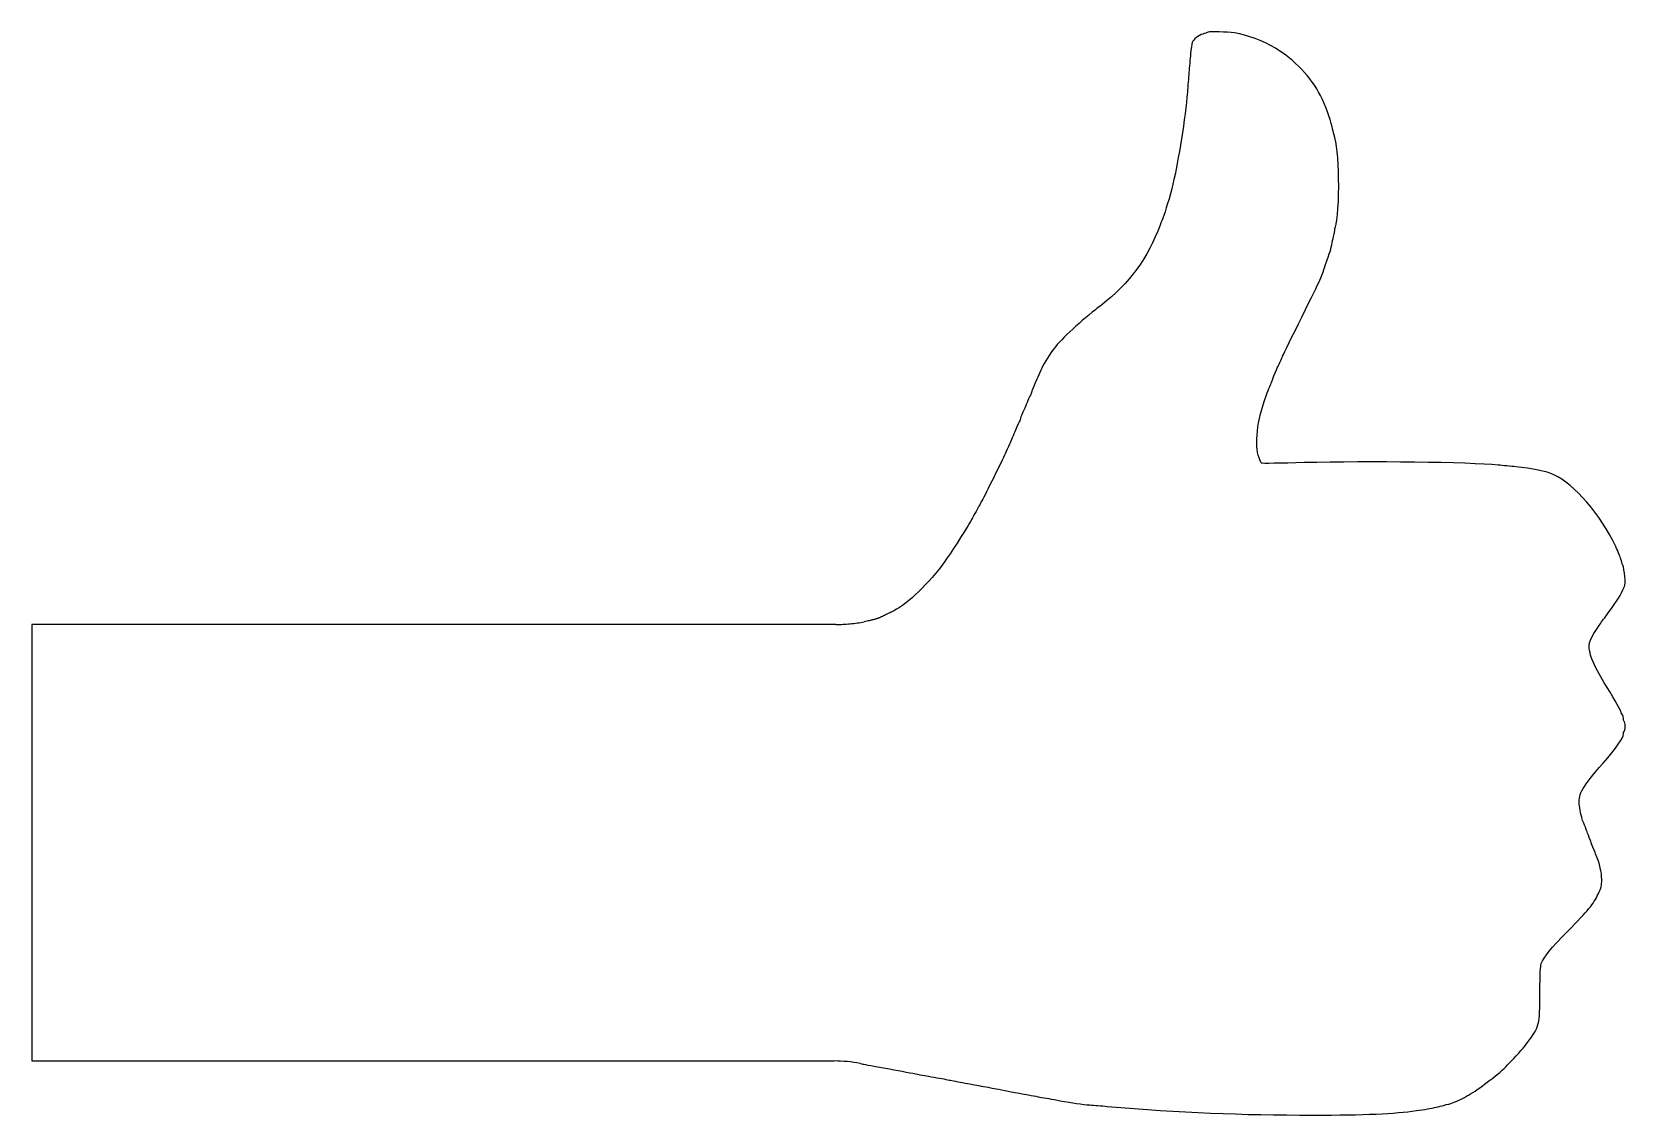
# Model space of a CAD drawing. Header units: millimetres. Extents: x 6 to 115, y -29 to 46.
import ezdxf

# ---------------------------------------------------------------- set-up
doc = ezdxf.new("R2010")
doc.units = ezdxf.units.MM
doc.layers.get('0').update_dxf_attribs({"linetype": 'CONTINUOUS'})

msp = doc.modelspace()

# ---------------------------------------------------------------- linework, layer by layer
for p, q in [((5.62, 4.9), (5.62, -25.1)), ((60.89, 4.9), (5.62, 4.9)), ((5.62, -25.1), (60.76, -25.1)), ((62.58, -25.27), (62.55, -25.27))]:
    msp.add_line(p, q)
for points in [[(86.1, 45.48), (85.81, 45.39), (85.46, 45.11), (85.37, 44.9)], [(86.46, 45.6), (86.4, 45.57), (86.24, 45.52), (86.1, 45.48)], [(88.27, 45.55), (87.77, 45.62), (86.6, 45.66), (86.46, 45.6)], [(91.09, 44.5), (90.2, 45.03), (89.19, 45.4), (88.27, 45.55)], [(85.26, 44.11), (85.23, 43.76), (85.18, 43.18), (85.15, 42.83)], [(85.37, 44.9), (85.34, 44.82), (85.29, 44.46), (85.26, 44.11)], [(94.19, 41.26), (93.56, 42.5), (92.39, 43.72), (91.09, 44.5)], [(85.15, 42.83), (85.12, 42.48), (85.07, 41.87), (85.04, 41.49)], [(85.04, 41.49), (84.9, 39.75), (84.43, 36.76), (84.05, 35.17)], [(94.99, 39.1), (94.86, 39.71), (94.55, 40.55), (94.19, 41.26)], [(95.11, 38.61), (95.08, 38.69), (95.03, 38.91), (94.99, 39.1)], [(95.44, 35.52), (95.42, 36.95), (95.3, 38), (95.11, 38.61)], [(84.05, 35.17), (83.83, 34.28), (83.53, 33.27), (83.35, 32.82)], [(95.22, 32.22), (95.36, 32.58), (95.47, 34.17), (95.44, 35.52)], [(83.17, 32.35), (82.34, 30.1), (81.07, 28.36), (79.13, 26.85)], [(83.35, 32.82), (83.33, 32.75), (83.24, 32.54), (83.17, 32.35)], [(95.11, 31.66), (95.14, 31.76), (95.17, 31.89), (95.17, 31.96)], [(95.17, 31.96), (95.17, 32.02), (95.19, 32.14), (95.22, 32.22)], [(94.52, 29.56), (94.85, 30.5), (94.91, 30.72), (94.99, 31.13)], [(94.99, 31.13), (95.03, 31.32), (95.08, 31.56), (95.11, 31.66)], [(92.91, 26.03), (94.34, 28.94), (94.24, 28.72), (94.52, 29.56)], [(78.72, 26.53), (77.53, 25.6), (76.21, 24.35), (75.77, 23.73)], [(79.13, 26.85), (79.03, 26.77), (78.84, 26.63), (78.72, 26.53)], [(91.59, 23.33), (91.67, 23.52), (92.27, 24.74), (92.91, 26.03)], [(75.77, 23.73), (75.46, 23.3), (75.12, 22.73), (74.97, 22.37)], [(91.17, 22.41), (91.31, 22.72), (91.5, 23.14), (91.59, 23.33)], [(74.97, 22.37), (74.9, 22.19), (74.77, 21.92), (74.7, 21.76)], [(90.92, 21.78), (90.92, 21.81), (91.03, 22.1), (91.17, 22.41)], [(74.33, 20.84), (74.33, 20.8), (74.3, 20.74), (74.28, 20.71)], [(74.7, 21.76), (74.37, 21.02), (74.33, 20.91), (74.33, 20.84)], [(90.46, 20.62), (90.65, 21.15), (90.78, 21.45), (90.86, 21.62)], [(90.86, 21.62), (90.89, 21.68), (90.92, 21.75), (90.92, 21.78)], [(73.92, 19.89), (73.86, 19.75), (73.75, 19.51), (73.69, 19.37)], [(74.13, 20.41), (74.08, 20.27), (73.98, 20.04), (73.92, 19.89)], [(74.28, 20.71), (74.25, 20.67), (74.19, 20.54), (74.13, 20.41)], [(89.97, 16.35), (89.64, 17.26), (89.83, 18.93), (90.46, 20.62)], [(73.52, 18.9), (73.49, 18.87), (73.36, 18.58), (73.23, 18.26)], [(73.57, 19.03), (73.57, 18.99), (73.55, 18.93), (73.52, 18.9)], [(73.69, 19.37), (73.62, 19.22), (73.57, 19.07), (73.57, 19.03)], [(73.23, 18.26), (73.1, 17.93), (72.91, 17.5), (72.82, 17.3)], [(72.52, 16.63), (72.32, 16.18), (71.15, 13.83), (70.92, 13.4)], [(72.82, 17.3), (72.73, 17.09), (72.59, 16.8), (72.52, 16.63)], [(90.13, 15.98), (90.11, 15.99), (90.04, 16.16), (89.97, 16.35)], [(93.08, 16.02), (91.47, 15.98), (90.14, 15.96), (90.13, 15.98)], [(106.4, 15.85), (104.41, 16.05), (97.52, 16.13), (93.08, 16.02)], [(107.62, 15.74), (107.28, 15.77), (106.74, 15.82), (106.4, 15.85)], [(110.24, 15.19), (109.73, 15.42), (108.74, 15.63), (107.62, 15.74)], [(114.48, 10.25), (113.43, 12.48), (111.65, 14.54), (110.24, 15.19)], [(70.92, 13.4), (70.8, 13.19), (70.62, 12.87), (70.52, 12.67)], [(70.2, 12.11), (70.14, 11.99), (70.03, 11.8), (69.97, 11.7)], [(70.52, 12.67), (70.41, 12.48), (70.27, 12.23), (70.2, 12.11)], [(69.97, 11.7), (69.77, 11.35), (68.67, 9.65), (68.4, 9.28)], [(114.84, 9.39), (114.8, 9.53), (114.64, 9.92), (114.48, 10.25)], [(68.4, 9.28), (67.22, 7.65), (65.88, 6.36), (64.86, 5.84)], [(114.96, 9.01), (114.93, 9.07), (114.88, 9.24), (114.84, 9.39)], [(115.08, 7.5), (115.18, 7.7), (115.1, 8.67), (114.96, 9.01)], [(113.97, 5.69), (114.64, 6.6), (114.81, 6.88), (115.08, 7.5)], [(113.39, 4.9), (113.55, 5.12), (113.74, 5.38), (113.97, 5.69)], [(112.69, 3.12), (112.6, 3.62), (112.68, 3.9), (113.39, 4.9)], [(112.84, 2.53), (112.79, 2.65), (112.72, 2.91), (112.69, 3.12)], [(113.7, 0.89), (113.38, 1.41), (113.06, 2.03), (112.84, 2.53)], [(114.83, -1.09), (114.75, -0.87), (114.25, 0), (113.7, 0.89)], [(114.97, -1.35), (114.94, -1.32), (114.88, -1.2), (114.83, -1.09)], [(115.01, -1.56), (115.01, -1.48), (114.99, -1.38), (114.97, -1.35)], [(115.07, -1.76), (115.04, -1.74), (115.01, -1.65), (115.01, -1.56)], [(115.13, -2.11), (115.13, -1.94), (115.11, -1.78), (115.07, -1.76)], [(115.07, -2.46), (115.11, -2.44), (115.13, -2.28), (115.13, -2.11)], [(113.61, -4.64), (114.55, -3.57), (115.01, -2.9), (115.01, -2.62)], [(115.01, -2.62), (115.01, -2.55), (115.04, -2.48), (115.07, -2.46)], [(111.98, -7.44), (111.94, -6.69), (112.16, -6.31), (113.61, -4.64)], [(112.21, -8.57), (112.13, -8.38), (112, -7.72), (111.98, -7.44)], [(112.45, -9.18), (112.39, -8.99), (112.32, -8.83), (112.21, -8.57)], [(112.57, -9.5), (112.55, -9.44), (112.49, -9.29), (112.45, -9.18)], [(112.83, -10.17), (112.71, -9.87), (112.59, -9.57), (112.57, -9.5)], [(113.1, -10.87), (113.08, -10.79), (112.95, -10.47), (112.83, -10.17)], [(113.52, -12.62), (113.52, -12.09), (113.4, -11.59), (113.1, -10.87)], [(113.28, -13.63), (113.51, -13.15), (113.52, -13.08), (113.52, -12.62)], [(111.19, -16.17), (112.6, -14.75), (112.95, -14.33), (113.28, -13.63)], [(109.37, -18.41), (109.54, -17.94), (110.03, -17.34), (111.19, -16.17)], [(109.27, -20.42), (109.28, -19.02), (109.3, -18.59), (109.37, -18.41)], [(108.42, -23.84), (109.26, -22.69), (109.27, -22.64), (109.27, -20.42)], [(107.31, -25.1), (107.77, -24.63), (108.24, -24.1), (108.42, -23.84)], [(106.43, -25.95), (106.62, -25.8), (106.96, -25.47), (107.31, -25.1)], [(62.58, -25.27), (62.64, -25.28), (62.69, -25.29), (62.74, -25.31)], [(62.74, -25.31), (62.85, -25.34), (63.55, -25.47), (64.29, -25.6)], [(64.29, -25.6), (65.02, -25.73), (65.95, -25.9), (66.35, -25.98)], [(66.35, -25.98), (66.75, -26.06), (67.24, -26.15), (67.43, -26.18)], [(67.43, -26.18), (67.98, -26.28), (68.4, -26.35), (68.68, -26.41)], [(103.81, -27.74), (104.52, -27.4), (105.32, -26.86), (106.43, -25.95)], [(68.68, -26.41), (68.83, -26.44), (69.31, -26.53), (69.76, -26.62)], [(69.76, -26.62), (70.21, -26.7), (70.71, -26.79), (70.88, -26.82)], [(70.88, -26.82), (71.04, -26.85), (71.33, -26.9), (71.5, -26.94)], [(71.5, -26.94), (71.86, -27), (72.11, -27.05), (73.19, -27.26)], [(73.19, -27.26), (73.61, -27.34), (74.11, -27.43), (74.3, -27.47)], [(74.3, -27.47), (74.49, -27.5), (74.76, -27.55), (74.91, -27.58)], [(74.91, -27.58), (75.05, -27.61), (75.33, -27.65), (75.52, -27.69)], [(75.52, -27.69), (75.71, -27.72), (76.07, -27.79), (76.31, -27.83)], [(76.31, -27.83), (77.09, -27.98), (77.84, -28.09), (78.34, -28.12)], [(78.34, -28.12), (78.62, -28.14), (79.15, -28.18), (79.54, -28.22)], [(79.54, -28.22), (84.58, -28.65), (88.72, -28.82), (93.68, -28.82)], [(100.78, -28.51), (101.01, -28.48), (101.35, -28.43), (101.54, -28.4)], [(101.54, -28.4), (101.73, -28.37), (102.01, -28.32), (102.15, -28.27)], [(102.15, -28.27), (102.3, -28.24), (102.52, -28.18), (102.64, -28.15)], [(102.64, -28.15), (103.22, -28.01), (103.35, -27.96), (103.81, -27.74)], [(93.68, -28.82), (97.23, -28.82), (99.31, -28.73), (100.78, -28.51)]]:
    msp.add_open_spline(points, degree=3)
msp.add_rational_spline([(64.65, 5.74), (63.79, 5.28), (62.83, 5.09)], [1.08953842621, 2.67353125946, 1.50174244522], degree=2)
for points, knots in [([(64.65, 5.74), (64.69, 5.76), (64.72, 5.77), (64.79, 5.81), (64.82, 5.83), (64.86, 5.84)], [0, 0, 0, 0, 0.0115236, 0.0115236, 0.02304721, 0.02304721, 0.02304721, 0.02304721]), ([(60.89, 4.9), (61.22, 4.9), (61.54, 4.91), (62.19, 4.98), (62.51, 5.02), (62.83, 5.09)], [0, 0, 0, 0, 0.0975159, 0.0975159, 0.1950317, 0.1950317, 0.1950317, 0.1950317]), ([(62.55, -25.27), (62.26, -25.21), (61.96, -25.17), (61.36, -25.12), (61.06, -25.1), (60.76, -25.1)], [0, 0, 0, 0, 0.0904361, 0.0904361, 0.1808723, 0.1808723, 0.1808723, 0.1808723])]:
    msp.add_open_spline(points, degree=3, knots=knots)

doc.saveas('drawing.dxf')
